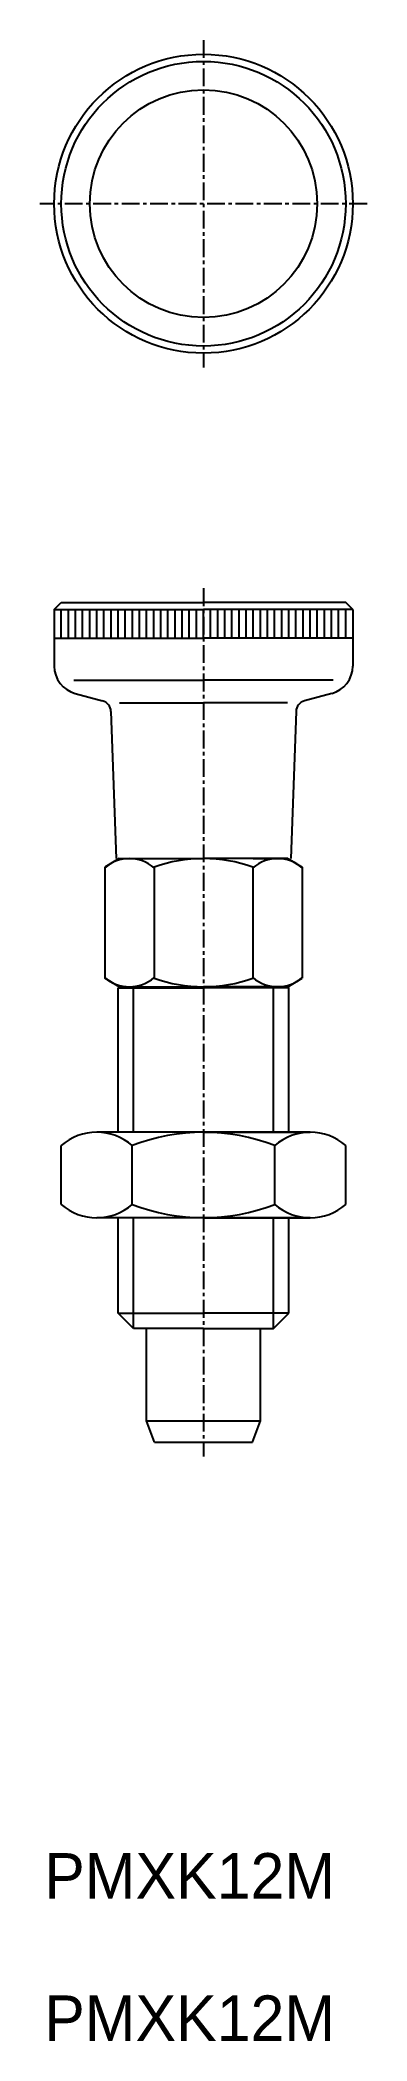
# Model space of a CAD drawing. Extents: x 145 to 168, y 123 to 264.
import ezdxf

# ---------------------------------------------------------------- set-up
doc = ezdxf.new("R2010")
doc.units = 0
doc.linetypes.add('CENTER', pattern=[2, 1.25, -0.25, 0.25, -0.25])
doc.layers.get('0').update_dxf_attribs({"color": 1, "linetype": 'CONTINUOUS'})
doc.layers.add('CENTER', color=1, linetype='CONTINUOUS')

msp = doc.modelspace()

# ---------------------------------------------------------------- linework, layer by layer
at = {"linetype": 'CONTINUOUS'}
for p, q in [((146.022393, 223.853764), (146.522393, 224.353764)), ((146.022393, 223.853764), (156.522393, 223.853764)), ((146.022393, 223.853764), (146.022393, 219.888418)), ((146.522393, 224.353764), (156.522393, 224.353764)), ((146.522393, 221.853764), (146.522393, 223.853764)), ((147.022393, 221.853764), (147.022393, 223.853764)), ((147.522393, 221.853764), (147.522393, 223.853764)), ((148.022393, 221.853764), (148.022393, 223.853764)), ((148.522393, 221.853764), (148.522393, 223.853764)), ((149.022393, 221.853764), (149.022393, 223.853764)), ((149.522393, 221.853764), (149.522393, 223.853764)), ((150.022393, 221.853764), (150.022393, 223.853764)), ((150.522393, 221.853764), (150.522393, 223.853764)), ((151.022393, 221.853764), (151.022393, 223.853764)), ((151.522393, 221.853764), (151.522393, 223.853764)), ((152.022393, 221.853764), (152.022393, 223.853764)), ((152.522393, 221.853764), (152.522393, 223.853764)), ((153.022393, 221.853764), (153.022393, 223.853764)), ((153.522393, 221.853764), (153.522393, 223.853764)), ((154.022393, 221.853764), (154.022393, 223.853764)), ((154.522393, 221.853764), (154.522393, 223.853764)), ((155.022393, 221.853764), (155.022393, 223.853764)), ((155.522393, 221.853764), (155.522393, 223.853764)), ((156.022393, 221.853764), (156.022393, 223.853764)), ((166.522393, 224.353764), (156.522393, 224.353764)), ((167.022393, 223.853764), (156.522393, 223.853764)), ((156.522393, 221.853764), (156.522393, 223.853764)), ((157.022393, 221.853764), (157.022393, 223.853764)), ((157.522393, 221.853764), (157.522393, 223.853764)), ((158.022393, 221.853764), (158.022393, 223.853764)), ((158.522393, 221.853764), (158.522393, 223.853764)), ((159.022393, 221.853764), (159.022393, 223.853764)), ((159.522393, 221.853764), (159.522393, 223.853764)), ((160.022393, 221.853764), (160.022393, 223.853764)), ((160.522393, 221.853764), (160.522393, 223.853764)), ((161.022393, 221.853764), (161.022393, 223.853764)), ((161.522393, 221.853764), (161.522393, 223.853764)), ((162.022393, 221.853764), (162.022393, 223.853764)), ((162.522393, 221.853764), (162.522393, 223.853764)), ((163.022393, 221.853764), (163.022393, 223.853764)), ((163.522393, 221.853764), (163.522393, 223.853764)), ((164.022393, 221.853764), (164.022393, 223.853764)), ((164.522393, 221.853764), (164.522393, 223.853764)), ((165.022393, 221.853764), (165.022393, 223.853764)), ((165.522393, 221.853764), (165.522393, 223.853764)), ((166.022393, 221.853764), (166.022393, 223.853764)), ((167.022393, 223.853764), (166.522393, 224.353764)), ((166.522393, 221.853764), (166.522393, 223.853764)), ((167.022393, 223.853764), (167.022393, 219.888418)), ((146.022393, 221.853764), (156.522393, 221.853764)), ((167.022393, 221.853764), (156.522393, 221.853764)), ((147.405979, 218.893953), (156.522393, 218.893953)), ((147.504755, 217.956566), (149.418675, 217.443733)), ((165.638807, 218.893953), (156.522393, 218.893953)), ((165.540031, 217.956566), (163.626111, 217.443733)), ((150.011132, 216.698912), (150.372393, 206.353764)), ((150.623696, 217.29052), (156.522393, 217.29052)), ((162.42109, 217.29052), (156.522393, 217.29052)), ((163.033654, 216.698912), (162.672393, 206.353764)), ((150.598686, 206.353764), (149.572393, 205.761233)), ((149.572393, 205.761233), (149.572393, 197.946295)), ((150.598686, 206.353764), (156.522393, 206.353764)), ((153.047393, 205.757548), (153.047393, 197.94998)), ((162.4461, 206.353764), (156.522393, 206.353764)), ((159.997393, 205.757548), (159.997393, 197.94998)), ((160.022393, 206.353764), (162.4461, 206.353764)), ((162.4461, 206.353764), (163.472393, 205.761233)), ((162.4461, 206.353764), (163.472393, 205.761233)), ((163.472393, 205.761233), (163.472393, 197.946295)), ((163.472393, 205.761233), (163.472393, 197.946295)), ((150.598686, 197.353764), (149.572393, 197.946295)), ((150.598686, 197.353764), (150.522393, 197.277471)), ((150.522393, 197.277471), (156.522393, 197.277471)), ((150.522393, 187.129195), (150.522393, 197.277471)), ((150.598686, 197.353764), (156.522393, 197.353764)), ((151.597393, 187.129195), (151.597393, 197.353764)), ((162.4461, 197.353764), (156.522393, 197.353764)), ((162.522393, 197.277471), (156.522393, 197.277471)), ((161.447393, 187.129195), (161.447393, 197.353764)), ((161.447393, 197.353764), (162.4461, 197.353764)), ((162.4461, 197.353764), (163.472393, 197.946295)), ((162.4461, 197.353764), (163.472393, 197.946295)), ((162.4461, 197.353764), (162.522393, 197.277471)), ((162.522393, 187.129195), (162.522393, 197.277471)), ((164.033643, 187.129195), (149.011143, 187.129195)), ((156.522393, 187.129195), (164.033643, 187.129195)), ((146.507393, 182.062373), (146.507393, 186.196018)), ((151.514893, 182.062373), (151.514893, 186.196018)), ((161.529893, 182.062373), (161.529893, 186.196018)), ((166.537393, 182.062373), (166.537393, 186.196018)), ((164.033643, 181.129195), (149.011143, 181.129195)), ((150.522393, 174.427776), (150.522393, 181.129195)), ((151.597393, 173.352776), (151.597393, 181.129195)), ((156.522393, 181.129195), (164.033643, 181.129195)), ((161.447393, 173.352776), (161.447393, 181.129195)), ((162.522393, 174.427776), (162.522393, 181.129195)), ((150.522393, 174.427776), (156.522393, 174.427776)), ((151.597393, 173.352776), (150.522393, 174.427776)), ((162.522393, 174.427776), (156.522393, 174.427776)), ((161.447393, 173.352776), (162.522393, 174.427776)), ((156.522393, 173.352776), (151.597393, 173.352776)), ((152.522393, 166.852776), (152.522393, 173.352776)), ((156.522393, 173.352776), (161.447393, 173.352776)), ((160.522393, 166.852776), (160.522393, 173.352776)), ((152.522393, 166.852776), (160.522393, 166.852776)), ((153.068348, 165.352776), (152.522393, 166.852776)), ((159.976438, 165.352776), (160.522393, 166.852776)), ((153.068348, 165.352776), (159.976438, 165.352776))]:
    msp.add_line(p, q, dxfattribs=at)
for radius in [10.5, 10, 8]:
    msp.add_circle((156.522393, 252.371157), radius, dxfattribs=at)
for centre, radius, start, end in [((148.022393, 219.888418), 2, 180, 255), ((165.022393, 219.888418), 2, 285, 360), ((149.21162, 216.670992), 0.8, 2, 75), ((163.833166, 216.670992), 0.8, 105, 178), ((151.309893, 203.6991), 2.654664, 49.117608, 130.882392), ((156.522393, 195.928764), 10.425, 90, 109.471221), ((156.522393, 195.928764), 10.425, 70.528779, 90), ((161.734893, 203.6991), 2.654664, 49.117608, 130.882392), ((151.309893, 200.008428), 2.654664, 229.117608, 310.882392), ((156.522393, 207.778764), 10.425, 250.528779, 270), ((156.522393, 207.778764), 10.425, 270, 289.471221), ((161.734893, 200.008428), 2.654664, 229.117608, 310.882392), ((149.011143, 183.303806), 3.82539, 49.117608, 130.882392), ((156.522393, 173.227416), 13.901779, 68.887171, 111.112829), ((164.033643, 183.303806), 3.82539, 49.117608, 130.882392), ((149.011143, 184.954585), 3.82539, 229.117608, 310.882392), ((156.522393, 195.030975), 13.901779, 248.887171, 291.112829), ((164.033643, 184.954585), 3.82539, 229.117608, 310.882392)]:
    msp.add_arc(centre, radius, start, end, dxfattribs=at)
at = {"layer": 'CENTER', "linetype": 'CENTER'}
for p, q in [((156.522393, 263.871157), (156.522393, 240.871157)), ((168.022393, 252.371157), (145.022393, 252.371157)), ((156.522393, 225.353764), (156.522393, 164.352776))]:
    msp.add_line(p, q, dxfattribs=at)

# ---------------------------------------------------------------- texts
for p in [(145.320717, 133.284198), (145.320717, 123.284198)]:
    msp.add_text('PMXK12M', height=3.2).set_placement(p)

doc.saveas('drawing.dxf')
